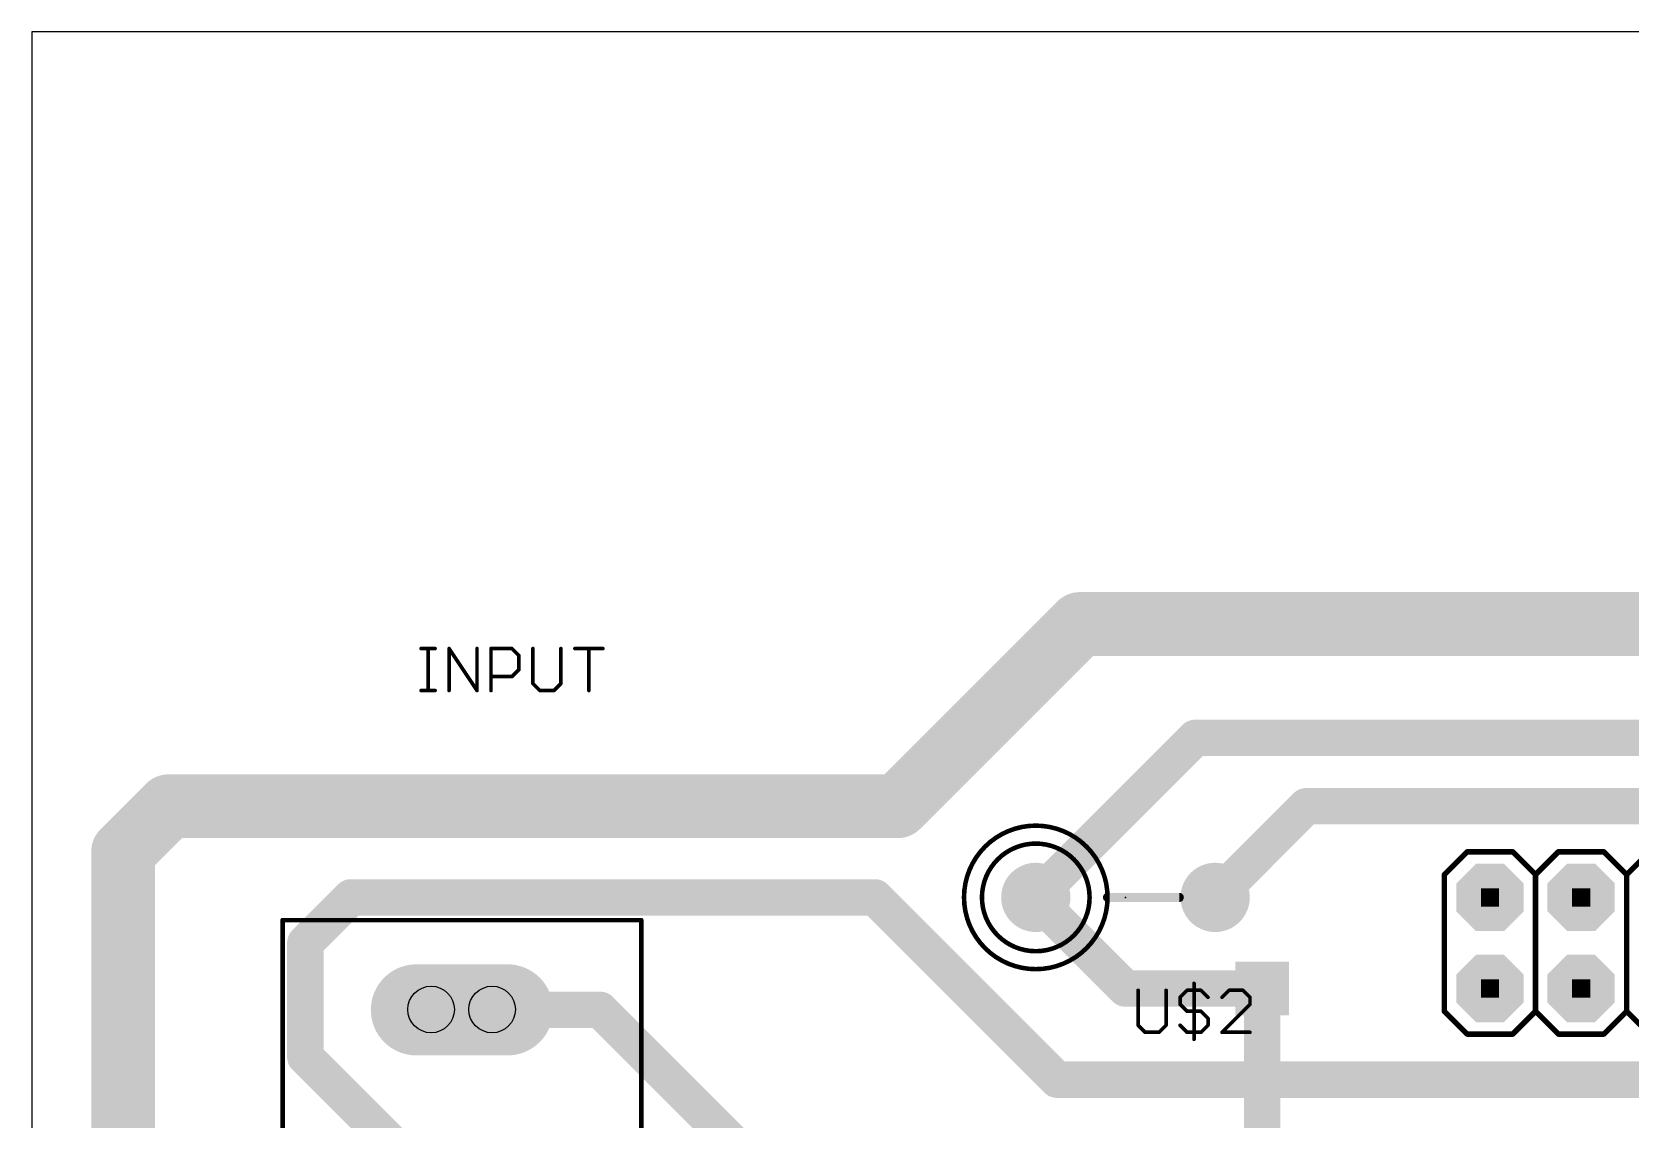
# Model space of a CAD drawing. Extents: x 0 to 4.04, y -0.39 to 3.15.
# Drawn here: x 0 to 1.754, y 1.957 to 3.15 of the extents above; entities that cross this region are included whole.
import ezdxf

# ---------------------------------------------------------------- set-up
doc = ezdxf.new("R2010")
doc.units = 0
for name, color, linetype in [('1', 22, 'CONTINUOUS'), ('16', 175, 'CONTINUOUS'), ('17', 82, 'CONTINUOUS'), ('18', 82, 'CONTINUOUS'), ('20', 7, 'CONTINUOUS'), ('21', 253, 'CONTINUOUS'), ('23', 7, 'CONTINUOUS'), ('25', 253, 'CONTINUOUS'), ('46', 140, 'CONTINUOUS'), ('51', 253, 'CONTINUOUS')]:
    doc.layers.add(name, color=color, linetype=linetype)

# ---------------------------------------------------------------- blocks, each defined once
blk = doc.blocks.new('LONGP100')
at = {"const_width": 1}
blk.add_lwpolyline([(-0.5, 0), (0.5, 0)], dxfattribs=at)
at = {"const_width": 0.5}
for points in [[(-0.5, 0.25, 1), (-0.5, -0.25)], [(0.5, -0.25, 1), (0.5, 0.25)]]:
    blk.add_lwpolyline(points, format="xyb", dxfattribs=at)
blk = doc.blocks.new('RECT')
blk.add_solid([(-0.5, -0.5), (0.5, -0.5), (-0.5, 0.5), (0.5, 0.5)])
blk = doc.blocks.new('OCTAGONP')
at = {"const_width": 0.5}
blk.add_lwpolyline([(-0.25, -0.103553), (-0.25, 0.103553), (-0.103553, 0.25), (0.103553, 0.25), (0.25, 0.103553), (0.25, -0.103553), (0.103553, -0.25), (-0.103553, -0.25), (-0.25, -0.103553), (-0.25, 0.103553)], dxfattribs=at)
blk = doc.blocks.new('ROUNDP')
at = {"const_width": 0.5}
blk.add_lwpolyline([(0, -0.25, 1), (0, 0.25, 1), (0, -0.25)], format="xyb", dxfattribs=at)
blk = doc.blocks.new('SQUAREV')
blk.add_solid([(-0.5, -0.5), (0.5, -0.5), (-0.5, 0.5), (0.5, 0.5)])

msp = doc.modelspace()

# ---------------------------------------------------------------- linework, layer by layer
at = {"layer": '1', "const_width": 0.04}
msp.add_lwpolyline([(1.35, 2.1), (1.35, 1.625)], dxfattribs=at)
at = {"layer": '1', "const_width": 0.02}
msp.add_lwpolyline([(1.36, 2.1, 1), (1.34, 2.1)], format="xyb", dxfattribs=at)
at = {"layer": '16'}
for points, const_width in [([(1.276575, 2.375), (1.101575, 2.2)], 0.04), ([(2.8, 2.375), (1.276575, 2.375)], 0.04), ([(1.398425, 2.3), (1.298425, 2.2)], 0.04), ([(1.85, 2.3), (1.398425, 2.3)], 0.04), ([(0.3, 2.15), (0.35, 2.2)], 0.04), ([(0.35, 2.2), (0.925, 2.2)], 0.04), ([(0.925, 2.2), (1.125, 2)], 0.04), ([(1.101575, 2.198425), (1.2, 2.1)], 0.04), ([(1.101575, 2.2), (1.101575, 2.198425)], 0.032), ([(1.298425, 2.2), (1.3, 2.2)], 0.032), ([(0.3, 2.025), (0.3, 2.15)], 0.04), ([(1.2, 2.1), (1.35, 2.1)], 0.04), ([(0.47185, 2.076575), (0.623425, 2.076575)], 0.04), ([(0.623425, 2.076575), (0.825, 1.875)], 0.04), ([(0.675, 1.65), (0.3, 2.025)], 0.04), ([(1.125, 2), (2.3, 2)], 0.04)]:
    msp.add_lwpolyline(points, dxfattribs=dict(at, const_width=const_width))
for points, const_width in [([(1.276575, 2.385, 1), (1.276575, 2.365)], 0.02), ([(1.283646, 2.367929, 1), (1.269504, 2.382071)], 0.02), ([(1.398425, 2.31, 1), (1.398425, 2.29)], 0.02), ([(1.405496, 2.292929, 1), (1.391354, 2.307071)], 0.02), ([(0.35, 2.21, 1), (0.35, 2.19)], 0.02), ([(0.357071, 2.192929, 1), (0.342929, 2.207071)], 0.02), ([(0.932071, 2.207071, 1), (0.917929, 2.192929)], 0.02), ([(0.925, 2.19, 1), (0.925, 2.21)], 0.02), ([(1.108646, 2.205496, 1), (1.094504, 2.191354)], 0.02), ([(1.094504, 2.207071, 1), (1.108646, 2.192929)], 0.02), ([(1.109575, 2.2, 1), (1.093575, 2.2)], 0.016), ([(1.291354, 2.207071, 1), (1.305496, 2.192929)], 0.02), ([(1.298425, 2.208, 1), (1.298425, 2.192)], 0.016), ([(1.3, 2.192, 1), (1.3, 2.208)], 0.016), ([(1.093575, 2.198425, 1), (1.109575, 2.198425)], 0.016), ([(0.31, 2.15, 1), (0.29, 2.15)], 0.02), ([(0.292929, 2.157071, 1), (0.307071, 2.142929)], 0.02), ([(1.2, 2.11, 1), (1.2, 2.09)], 0.02), ([(1.192929, 2.092929, 1), (1.207071, 2.107071)], 0.02), ([(1.35, 2.09, 1), (1.35, 2.11)], 0.02), ([(0.47185, 2.086575, 1), (0.47185, 2.066575)], 0.02), ([(0.630496, 2.083646, 1), (0.616354, 2.069504)], 0.02), ([(0.623425, 2.066575, 1), (0.623425, 2.086575)], 0.02), ([(0.307071, 2.032071, 1), (0.292929, 2.017929)], 0.02), ([(0.29, 2.025, 1), (0.31, 2.025)], 0.02), ([(1.125, 2.01, 1), (1.125, 1.99)], 0.02), ([(1.117929, 1.992929, 1), (1.132071, 2.007071)], 0.02)]:
    msp.add_lwpolyline(points, format="xyb", dxfattribs=dict(at, const_width=const_width))
at = {"layer": '20'}
for p, q in [((3.937008, 3.149606), (0, 3.149606)), ((0, 3.149606), (0, 0))]:
    msp.add_line(p, q, dxfattribs=at)
for centre in [(0.438, 2.077), (0.505, 2.077)]:
    msp.add_circle(centre, 0.025591, dxfattribs=at)
at = {"layer": '21'}
for points, const_width in [([(0.427, 2.473039), (0.442346, 2.473039)], 0.004), ([(0.434673, 2.427), (0.434673, 2.473039)], 0.004), ([(0.457693, 2.427), (0.457693, 2.473039)], 0.004), ([(0.457693, 2.473039), (0.488386, 2.427)], 0.004), ([(0.488386, 2.427), (0.488386, 2.473039)], 0.004), ([(0.503732, 2.427), (0.503732, 2.473039)], 0.004), ([(0.503732, 2.473039), (0.526752, 2.473039)], 0.004), ([(0.526752, 2.473039), (0.534425, 2.465366)], 0.004), ([(0.549771, 2.473039), (0.549771, 2.434673)], 0.004), ([(0.580464, 2.434673), (0.580464, 2.473039)], 0.004), ([(0.595811, 2.473039), (0.626503, 2.473039)], 0.004), ([(0.611157, 2.427), (0.611157, 2.473039)], 0.004), ([(0.534425, 2.465366), (0.534425, 2.45002)], 0.004), ([(0.526752, 2.442346), (0.503732, 2.442346)], 0.004), ([(0.534425, 2.45002), (0.526752, 2.442346)], 0.004), ([(0.427, 2.427), (0.442346, 2.427)], 0.004), ([(0.549771, 2.434673), (0.557444, 2.427)], 0.004), ([(0.557444, 2.427), (0.572791, 2.427)], 0.004), ([(0.572791, 2.427), (0.580464, 2.434673)], 0.004), ([(1.55, 2.225), (1.575, 2.25)], 0.006), ([(1.625, 2.25), (1.575, 2.25)], 0.006), ([(1.65, 2.225), (1.625, 2.25)], 0.006), ([(1.65, 2.225), (1.675, 2.25)], 0.006), ([(1.725, 2.25), (1.675, 2.25)], 0.006), ([(1.75, 2.225), (1.725, 2.25)], 0.006), ([(1.775, 2.25), (1.75, 2.225)], 0.006), ([(1.55, 2.075), (1.55, 2.225)], 0.006), ([(1.65, 2.075), (1.65, 2.225)], 0.006), ([(1.75, 2.075), (1.75, 2.225)], 0.006), ([(1.180315, 2.2), (1.259055, 2.2)], 0.01), ([(1.575, 2.05), (1.55, 2.075)], 0.006), ([(1.65, 2.075), (1.625, 2.05)], 0.006), ([(1.675, 2.05), (1.65, 2.075)], 0.006), ([(1.75, 2.075), (1.725, 2.05)], 0.006), ([(1.775, 2.05), (1.75, 2.075)], 0.006), ([(1.625, 2.05), (1.575, 2.05)], 0.006), ([(1.725, 2.05), (1.675, 2.05)], 0.006)]:
    msp.add_lwpolyline(points, dxfattribs=dict(at, const_width=const_width))
for points, const_width in [([(0.427, 2.474039, 1), (0.427, 2.472039)], 0.002), ([(0.435673, 2.473039, 1), (0.433673, 2.473039)], 0.002), ([(0.442346, 2.472039, 1), (0.442346, 2.474039)], 0.002), ([(0.458693, 2.473039, 1), (0.456693, 2.473039)], 0.002), ([(0.458525, 2.473594, 1), (0.456861, 2.472485)], 0.002), ([(0.489386, 2.473039, 1), (0.487386, 2.473039)], 0.002), ([(0.504732, 2.473039, 1), (0.502732, 2.473039)], 0.002), ([(0.503732, 2.474039, 1), (0.503732, 2.472039)], 0.002), ([(0.527459, 2.473746, 1), (0.526044, 2.472332)], 0.002), ([(0.526752, 2.472039, 1), (0.526752, 2.474039)], 0.002), ([(0.550771, 2.473039, 1), (0.548771, 2.473039)], 0.002), ([(0.581464, 2.473039, 1), (0.579464, 2.473039)], 0.002), ([(0.595811, 2.474039, 1), (0.595811, 2.472039)], 0.002), ([(0.612157, 2.473039, 1), (0.610157, 2.473039)], 0.002), ([(0.626503, 2.472039, 1), (0.626503, 2.474039)], 0.002), ([(0.535425, 2.465366, 1), (0.533425, 2.465366)], 0.002), ([(0.533718, 2.464659, 1), (0.535132, 2.466073)], 0.002), ([(0.503732, 2.443346, 1), (0.503732, 2.441346)], 0.002), ([(0.526044, 2.443053, 1), (0.527459, 2.441639)], 0.002), ([(0.526752, 2.441346, 1), (0.526752, 2.443346)], 0.002), ([(0.533425, 2.45002, 1), (0.535425, 2.45002)], 0.002), ([(0.535132, 2.449312, 1), (0.533718, 2.450727)], 0.002), ([(0.427, 2.428, 1), (0.427, 2.426)], 0.002), ([(0.433673, 2.427, 1), (0.435673, 2.427)], 0.002), ([(0.442346, 2.426, 1), (0.442346, 2.428)], 0.002), ([(0.456693, 2.427, 1), (0.458693, 2.427)], 0.002), ([(0.487386, 2.427, 1), (0.489386, 2.427)], 0.002), ([(0.487554, 2.426445, 1), (0.489218, 2.427555)], 0.002), ([(0.502732, 2.427, 1), (0.504732, 2.427)], 0.002), ([(0.550478, 2.43538, 1), (0.549064, 2.433966)], 0.002), ([(0.548771, 2.434673, 1), (0.550771, 2.434673)], 0.002), ([(0.557444, 2.428, 1), (0.557444, 2.426)], 0.002), ([(0.556737, 2.426293, 1), (0.558151, 2.427707)], 0.002), ([(0.572084, 2.427707, 1), (0.573498, 2.426293)], 0.002), ([(0.572791, 2.426, 1), (0.572791, 2.428)], 0.002), ([(0.579464, 2.434673, 1), (0.581464, 2.434673)], 0.002), ([(0.581171, 2.433966, 1), (0.579757, 2.43538)], 0.002), ([(0.610157, 2.427, 1), (0.612157, 2.427)], 0.002), ([(1.101575, 2.12126, 1), (1.101575, 2.27874, 1), (1.101575, 2.12126)], 0.005), ([(1.101575, 2.140945, 1), (1.101575, 2.259055, 1), (1.101575, 2.140945)], 0.005), ([(1.575, 2.2515, 1), (1.575, 2.2485)], 0.003), ([(1.576061, 2.248939, 1), (1.573939, 2.251061)], 0.003), ([(1.626061, 2.251061, 1), (1.623939, 2.248939)], 0.003), ([(1.625, 2.2485, 1), (1.625, 2.2515)], 0.003), ([(1.675, 2.2515, 1), (1.675, 2.2485)], 0.003), ([(1.676061, 2.248939, 1), (1.673939, 2.251061)], 0.003), ([(1.726061, 2.251061, 1), (1.723939, 2.248939)], 0.003), ([(1.725, 2.2485, 1), (1.725, 2.2515)], 0.003), ([(1.5515, 2.225, 1), (1.5485, 2.225)], 0.003), ([(1.548939, 2.226061, 1), (1.551061, 2.223939)], 0.003), ([(1.6515, 2.225, 1), (1.6485, 2.225)], 0.003), ([(1.648939, 2.226061, 1), (1.651061, 2.223939)], 0.003), ([(1.648939, 2.223939, 1), (1.651061, 2.226061)], 0.003), ([(1.7515, 2.225, 1), (1.7485, 2.225)], 0.003), ([(1.748939, 2.226061, 1), (1.751061, 2.223939)], 0.003), ([(1.748939, 2.223939, 1), (1.751061, 2.226061)], 0.003), ([(1.180315, 2.2025, 1), (1.180315, 2.1975)], 0.005), ([(1.259055, 2.1975, 1), (1.259055, 2.2025)], 0.005), ([(1.551061, 2.076061, 1), (1.548939, 2.073939)], 0.003), ([(1.5485, 2.075, 1), (1.5515, 2.075)], 0.003), ([(1.651061, 2.076061, 1), (1.648939, 2.073939)], 0.003), ([(1.6485, 2.075, 1), (1.6515, 2.075)], 0.003), ([(1.651061, 2.073939, 1), (1.648939, 2.076061)], 0.003), ([(1.751061, 2.076061, 1), (1.748939, 2.073939)], 0.003), ([(1.7485, 2.075, 1), (1.7515, 2.075)], 0.003), ([(1.751061, 2.073939, 1), (1.748939, 2.076061)], 0.003), ([(1.575, 2.0515, 1), (1.575, 2.0485)], 0.003), ([(1.573939, 2.048939, 1), (1.576061, 2.051061)], 0.003), ([(1.623939, 2.051061, 1), (1.626061, 2.048939)], 0.003), ([(1.625, 2.0485, 1), (1.625, 2.0515)], 0.003), ([(1.675, 2.0515, 1), (1.675, 2.0485)], 0.003), ([(1.673939, 2.048939, 1), (1.676061, 2.051061)], 0.003), ([(1.723939, 2.051061, 1), (1.726061, 2.048939)], 0.003), ([(1.725, 2.0485, 1), (1.725, 2.0515)], 0.003)]:
    msp.add_lwpolyline(points, format="xyb", dxfattribs=dict(at, const_width=const_width))
at = {"layer": '23'}
for p in [(1.2, 2.2), (0.275, 2.175)]:
    msp.add_point(p, dxfattribs=at)
at = {"layer": '25', "const_width": 0.004}
for points in [[(1.275268, 2.105712), (1.275268, 2.044327)], [(1.213882, 2.098039), (1.213882, 2.059673)], [(1.244575, 2.059673), (1.244575, 2.098039)], [(1.259921, 2.090366), (1.267594, 2.098039)], [(1.259921, 2.082693), (1.259921, 2.090366)], [(1.267594, 2.098039), (1.282941, 2.098039)], [(1.282941, 2.098039), (1.290614, 2.090366)], [(1.313634, 2.098039), (1.305961, 2.090366)], [(1.32898, 2.098039), (1.313634, 2.098039)], [(1.336653, 2.090366), (1.32898, 2.098039)], [(1.336653, 2.082693), (1.336653, 2.090366)], [(1.267594, 2.07502), (1.259921, 2.082693)], [(1.282941, 2.07502), (1.267594, 2.07502)], [(1.290614, 2.067346), (1.282941, 2.07502)], [(1.305961, 2.052), (1.336653, 2.082693)], [(1.213882, 2.059673), (1.221555, 2.052)], [(1.221555, 2.052), (1.236902, 2.052)], [(1.236902, 2.052), (1.244575, 2.059673)], [(1.259921, 2.059673), (1.267594, 2.052)], [(1.267594, 2.052), (1.282941, 2.052)], [(1.282941, 2.052), (1.290614, 2.059673)], [(1.290614, 2.059673), (1.290614, 2.067346)], [(1.336653, 2.052), (1.305961, 2.052)]]:
    msp.add_lwpolyline(points, dxfattribs=at)
at = {"layer": '25', "const_width": 0.002}
for points in [[(1.276268, 2.105712, 1), (1.274268, 2.105712)], [(1.214882, 2.098039, 1), (1.212882, 2.098039)], [(1.245575, 2.098039, 1), (1.243575, 2.098039)], [(1.260921, 2.090366, 1), (1.258921, 2.090366)], [(1.259214, 2.091073, 1), (1.260628, 2.089659)], [(1.267594, 2.099039, 1), (1.267594, 2.097039)], [(1.268301, 2.097332, 1), (1.266887, 2.098746)], [(1.283648, 2.098746, 1), (1.282234, 2.097332)], [(1.282941, 2.097039, 1), (1.282941, 2.099039)], [(1.289907, 2.089659, 1), (1.291321, 2.091073)], [(1.305253, 2.091073, 1), (1.306668, 2.089659)], [(1.313634, 2.099039, 1), (1.313634, 2.097039)], [(1.314341, 2.097332, 1), (1.312926, 2.098746)], [(1.329687, 2.098746, 1), (1.328273, 2.097332)], [(1.32898, 2.097039, 1), (1.32898, 2.099039)], [(1.337653, 2.090366, 1), (1.335653, 2.090366)], [(1.335946, 2.089659, 1), (1.33736, 2.091073)], [(1.260628, 2.0834, 1), (1.259214, 2.081986)], [(1.258921, 2.082693, 1), (1.260921, 2.082693)], [(1.267594, 2.07602, 1), (1.267594, 2.07402)], [(1.266887, 2.074312, 1), (1.268301, 2.075727)], [(1.283648, 2.075727, 1), (1.282234, 2.074312)], [(1.282941, 2.07402, 1), (1.282941, 2.07602)], [(1.335653, 2.082693, 1), (1.337653, 2.082693)], [(1.33736, 2.081986, 1), (1.335946, 2.0834)], [(1.214589, 2.06038, 1), (1.213175, 2.058966)], [(1.212882, 2.059673, 1), (1.214882, 2.059673)], [(1.221555, 2.053, 1), (1.221555, 2.051)], [(1.220848, 2.051293, 1), (1.222262, 2.052707)], [(1.236194, 2.052707, 1), (1.237609, 2.051293)], [(1.236902, 2.051, 1), (1.236902, 2.053)], [(1.243575, 2.059673, 1), (1.245575, 2.059673)], [(1.245282, 2.058966, 1), (1.243868, 2.06038)], [(1.260628, 2.06038, 1), (1.259214, 2.058966)], [(1.267594, 2.053, 1), (1.267594, 2.051)], [(1.266887, 2.051293, 1), (1.268301, 2.052707)], [(1.282234, 2.052707, 1), (1.283648, 2.051293)], [(1.282941, 2.051, 1), (1.282941, 2.053)], [(1.291614, 2.067346, 1), (1.289614, 2.067346)], [(1.289614, 2.059673, 1), (1.291614, 2.059673)], [(1.289907, 2.066639, 1), (1.291321, 2.068053)], [(1.291321, 2.058966, 1), (1.289907, 2.06038)], [(1.305253, 2.052707, 1), (1.306668, 2.051293)], [(1.305961, 2.053, 1), (1.305961, 2.051)], [(1.336653, 2.051, 1), (1.336653, 2.053)], [(1.274268, 2.044327, 1), (1.276268, 2.044327)]]:
    msp.add_lwpolyline(points, format="xyb", dxfattribs=at)
at = {"layer": '46'}
for points, const_width in [([(0.95, 2.3), (1.15, 2.5)], 0.07), ([(1.15, 2.5), (2.9, 2.5)], 0.07), ([(0.1, 2.25), (0.15, 2.3)], 0.07), ([(0.15, 2.3), (0.95, 2.3)], 0.07), ([(0.1, 0.15), (0.1, 2.25)], 0.07), ([(0.448228, 2.076575), (0.495472, 2.076575)], 0.04)]:
    msp.add_lwpolyline(points, dxfattribs=dict(at, const_width=const_width))
for points, const_width in [([(1.15, 2.5175, 1), (1.15, 2.4825)], 0.035), ([(1.162374, 2.487626, 1), (1.137626, 2.512374)], 0.035), ([(0.15, 2.3175, 1), (0.15, 2.2825)], 0.035), ([(0.162374, 2.287626, 1), (0.137626, 2.312374)], 0.035), ([(0.95, 2.2825, 1), (0.95, 2.3175)], 0.035), ([(0.937626, 2.312374, 1), (0.962374, 2.287626)], 0.035), ([(0.1175, 2.25, 1), (0.0825, 2.25)], 0.035), ([(0.087626, 2.262374, 1), (0.112374, 2.237626)], 0.035), ([(0.448228, 2.086575, 1), (0.448228, 2.066575)], 0.02), ([(0.495472, 2.066575, 1), (0.495472, 2.086575)], 0.02)]:
    msp.add_lwpolyline(points, format="xyb", dxfattribs=dict(at, const_width=const_width))
at = {"layer": '51', "const_width": 0.005}
for points in [[(0.275, 2.175), (0.668701, 2.175)], [(0.275, 1.564764), (0.275, 2.175)], [(0.668701, 2.175), (0.668701, 1.564764)]]:
    msp.add_lwpolyline(points, dxfattribs=at)
at = {"layer": '51', "const_width": 0.0025}
for points in [[(0.275, 2.17625, 1), (0.275, 2.17375)], [(0.27625, 2.175, 1), (0.27375, 2.175)], [(0.669951, 2.175, 1), (0.667451, 2.175)], [(0.668701, 2.17375, 1), (0.668701, 2.17625)]]:
    msp.add_lwpolyline(points, format="xyb", dxfattribs=at)

# ---------------------------------------------------------------- block references
at = {"layer": '17', "rotation": 180}
for name, p, xscale, yscale in [('ROUNDP', (1.101575, 2.2), 0.076, 0.076), ('ROUNDP', (1.101575, 2.2), 0.076, 0.076), ('ROUNDP', (1.298425, 2.2), 0.076, 0.076), ('ROUNDP', (1.298425, 2.2), 0.076, 0.076), ('OCTAGONP', (1.6, 2.2), 0.074, 0.074), ('OCTAGONP', (1.6, 2.2), 0.074, 0.074), ('OCTAGONP', (1.7, 2.2), 0.074, 0.074), ('OCTAGONP', (1.7, 2.2), 0.074, 0.074), ('LONGP100', (0.47185, 2.076575), 0.1, 0.1), ('LONGP100', (0.47185, 2.076575), 0.1, 0.1), ('OCTAGONP', (1.6, 2.1), 0.074, 0.074), ('OCTAGONP', (1.6, 2.1), 0.074, 0.074), ('OCTAGONP', (1.7, 2.1), 0.074, 0.074), ('OCTAGONP', (1.7, 2.1), 0.074, 0.074)]:
    msp.add_blockref(name, p, dxfattribs=dict(at, xscale=xscale, yscale=yscale))
at = {"layer": '18', "xscale": 0.059055, "yscale": 0.059055}
msp.add_blockref('SQUAREV', (1.35, 2.1), dxfattribs=at)
msp.add_blockref('SQUAREV', (1.35, 2.1), dxfattribs=at)
at = {"layer": '51', "xscale": 0.02, "yscale": 0.02, "rotation": 180}
for p in [(1.6, 2.2), (1.7, 2.2), (1.6, 2.1), (1.7, 2.1)]:
    msp.add_blockref('RECT', p, dxfattribs=at)

doc.saveas('drawing.dxf')
